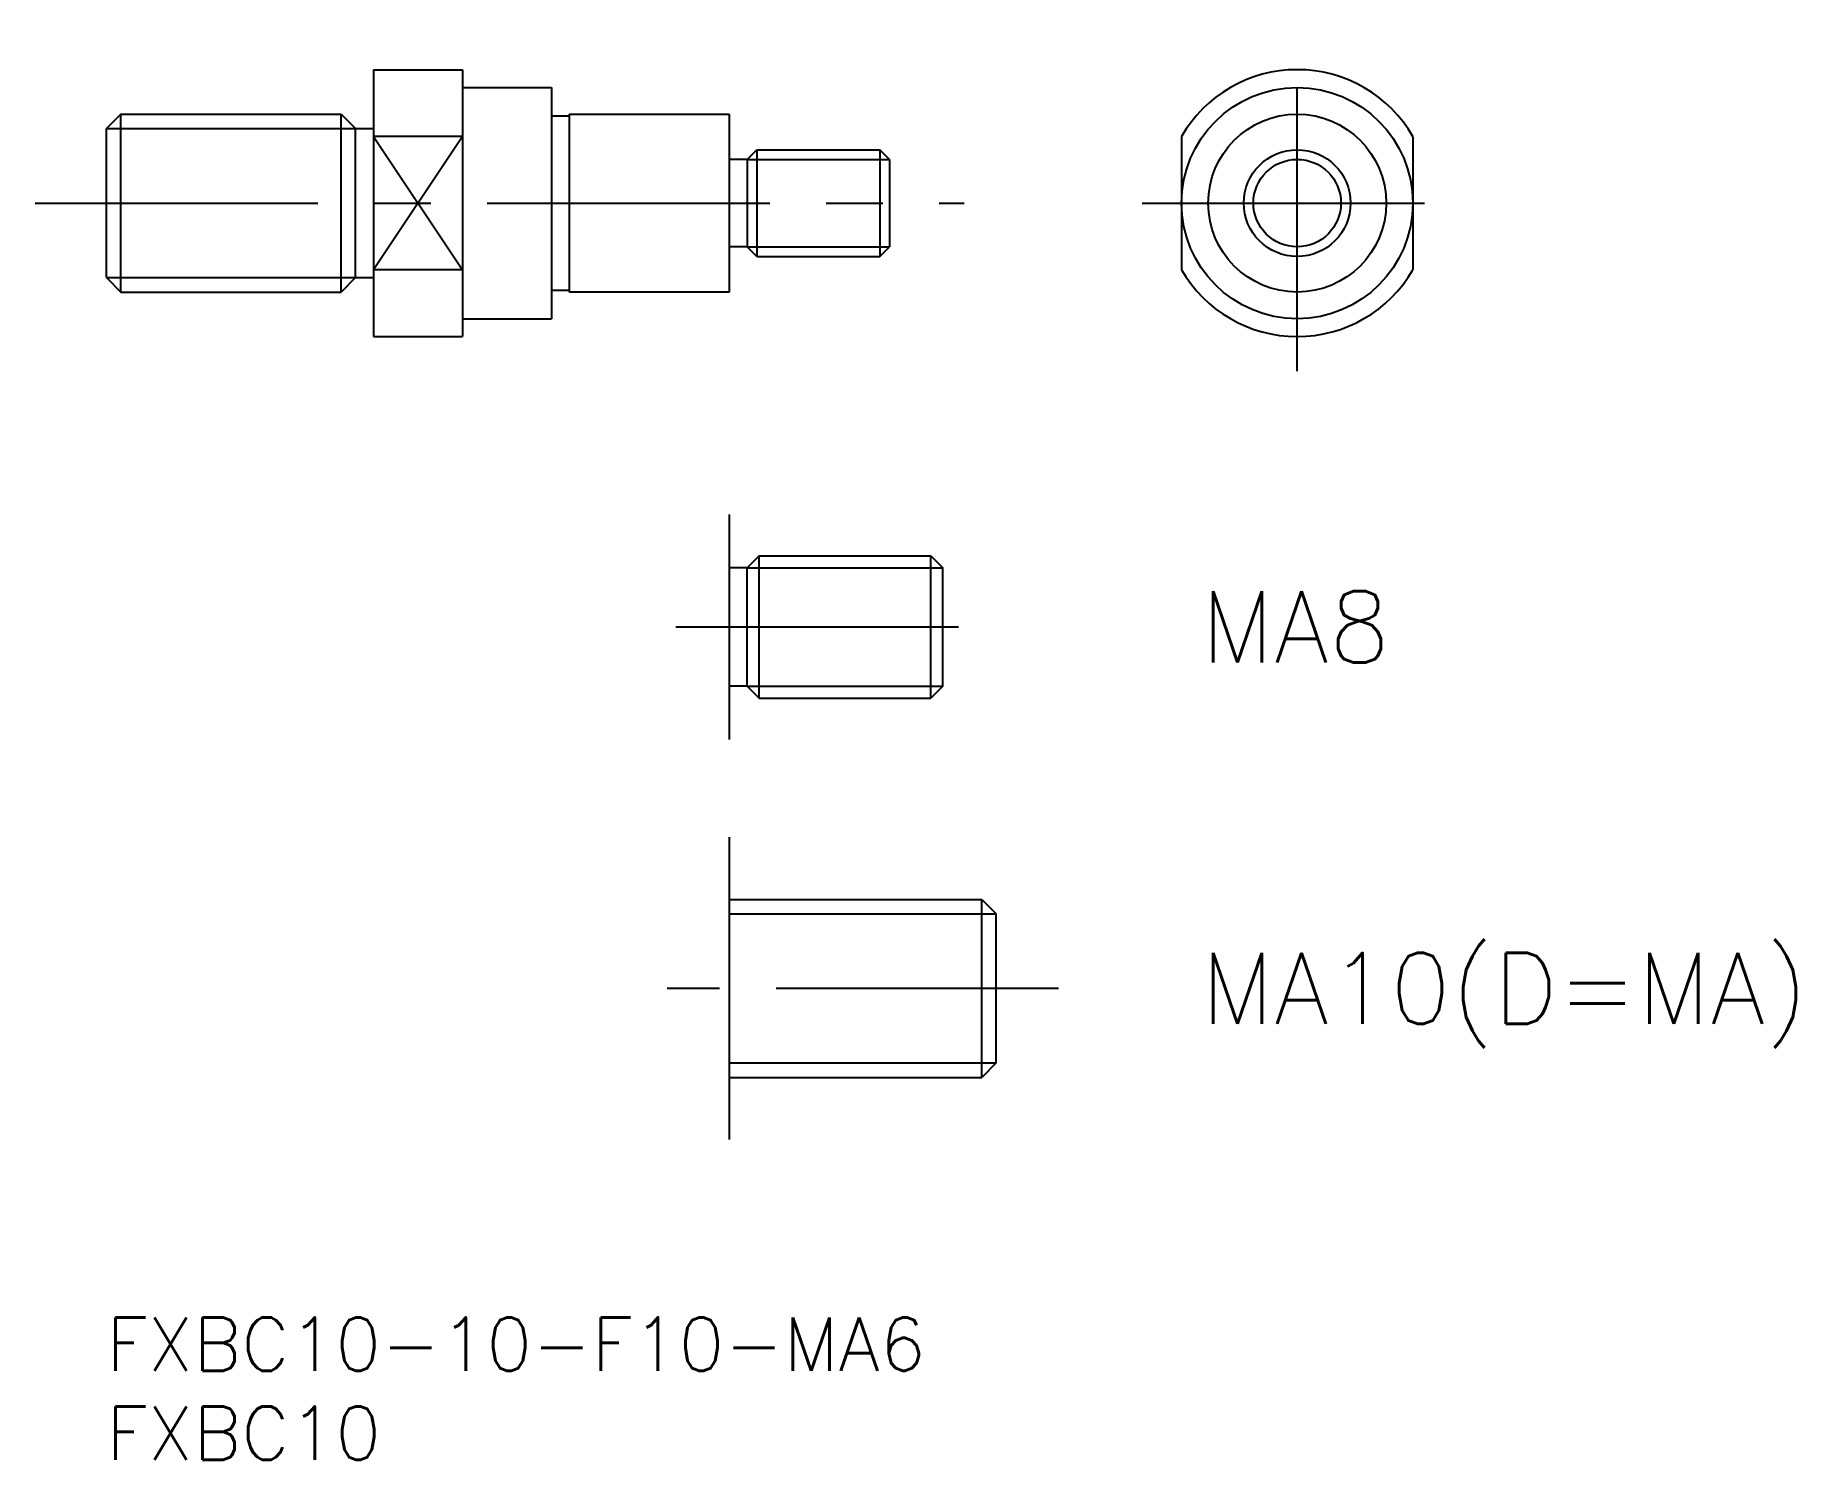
# Model space of a CAD drawing. Extents: x -4 to 94.9, y -8 to 72.1.
import ezdxf

# ---------------------------------------------------------------- set-up
doc = ezdxf.new("R2010")
doc.units = 0
doc.header["$LTSCALE"] = 0.5
doc.linetypes.add('CENTER', pattern=[50.8, 31.75, -6.35, 6.35, -6.35])
for name, color, linetype in [('MSM_CENTER', 1, 'CENTER'), ('MSM_CONTINUOUS', 7, 'CONTINUOUS'), ('MSM_NARROW', 5, 'CONTINUOUS'), ('MSM_PART_NUMBER', 7, 'CONTINUOUS')]:
    doc.layers.add(name, color=color, linetype=linetype)
doc.styles.get("Standard").update_dxf_attribs({"font": 'txt.shx', "height": 3, "bigfont": 'bigfont.shx'})

# ---------------------------------------------------------------- blocks, each defined once
blk = doc.blocks.new('*U4')
at = {"layer": 'MSM_PART_NUMBER'}
blk.add_text('FXBC10-10-F10-MA6', height=3, dxfattribs=at).set_placement((0, -3))
blk = doc.blocks.new('*U5')
at = {"layer": 'MSM_PART_NUMBER'}
blk.add_text('FXBC10', height=3, dxfattribs=at).set_placement((0, -8))
blk = doc.blocks.new('*U6')
at = {"layer": 'MSM_PART_NUMBER'}
blk.add_text('MA8', height=4, dxfattribs=at).set_placement((61.5, 36.8235))
blk = doc.blocks.new('*U7')
at = {"layer": 'MSM_PART_NUMBER'}
blk.add_text('MA10(D=MA)', height=4, dxfattribs=at).set_placement((61.5, 16.5))

msp = doc.modelspace()

# ---------------------------------------------------------------- linework, layer by layer
at = {"layer": 'MSM_CENTER'}
for p, q in [((66.910388, 53.207276), (66.910388, 72.086724)), ((-4.004436, 62.647), (48.195906, 62.647)), ((58.195906, 62.647), (75.62487, 62.647)), ((32, 38.8235), (50, 38.8235)), ((53.5, 18.5), (31.5, 18.5))]:
    msp.add_line(p, q, dxfattribs=at)
at = {"layer": 'MSM_CONTINUOUS'}
for p, q in [((15, 70.147), (15, 55.147)), ((15, 70.147), (20, 70.147)), ((20, 70.147), (20, 55.147)), ((20, 69.147), (25, 69.147)), ((25, 69.147), (25, 56.147)), ((0.812, 67.647), (0, 66.835)), ((0.812, 67.647), (13.188, 67.647)), ((0.812, 57.647), (0.812, 67.647)), ((13.188, 57.647), (13.188, 67.647)), ((13.188, 67.647), (14, 66.835)), ((25, 67.547), (26, 67.547)), ((26, 67.647), (35, 67.647)), ((26, 67.647), (26, 57.647)), ((35, 67.647), (35, 57.647)), ((0, 58.459), (0, 66.835)), ((14, 58.459), (14, 66.835)), ((14, 66.835), (15, 66.835)), ((20, 66.388657), (15, 66.388657)), ((60.410388, 66.388657), (60.410388, 58.905342)), ((73.410388, 66.388657), (73.410388, 58.905342)), ((36, 65.1055), (36.5415, 65.647)), ((36.5415, 65.647), (43.4585, 65.647)), ((36.5415, 65.647), (36.5415, 59.647)), ((44, 65.1055), (43.4585, 65.647)), ((43.4585, 65.647), (43.4585, 59.647)), ((36, 65.1055), (35, 65.1055)), ((36, 65.1055), (36, 60.1885)), ((44, 65.1055), (44, 60.1885)), ((36, 60.1885), (35, 60.1885)), ((36.5415, 59.647), (36, 60.1885)), ((36.5415, 59.647), (43.4585, 59.647)), ((43.4585, 59.647), (44, 60.1885)), ((0, 58.459), (0.812, 57.647)), ((14, 58.459), (13.188, 57.647)), ((14, 58.459), (15, 58.459)), ((20, 58.905342), (15, 58.905342)), ((0.812, 57.647), (13.188, 57.647)), ((25, 57.747), (26, 57.747)), ((35, 57.647), (26, 57.647)), ((20, 56.147), (25, 56.147)), ((15, 55.147), (20, 55.147)), ((35, 45.147), (35, 32.5)), ((36.6765, 42.8235), (36, 42.147)), ((36.6765, 42.8235), (46.3235, 42.8235)), ((36.6765, 34.8235), (36.6765, 42.8235)), ((46.3235, 34.8235), (46.3235, 42.8235)), ((46.3235, 42.8235), (47, 42.147)), ((36, 42.147), (35, 42.147)), ((36, 35.5), (36, 42.147)), ((47, 35.5), (47, 42.147)), ((36, 35.5), (35, 35.5)), ((36, 35.5), (36.6765, 34.8235)), ((36.6765, 34.8235), (46.3235, 34.8235)), ((47, 35.5), (46.3235, 34.8235)), ((35, 27), (35, 10)), ((35, 23.5), (49.188, 23.5)), ((49.188, 13.5), (49.188, 23.5)), ((49.188, 23.5), (50, 22.688)), ((50, 14.312), (50, 22.688)), ((50, 14.312), (49.188, 13.5)), ((35, 13.5), (49.188, 13.5))]:
    msp.add_line(p, q, dxfattribs=at)
for radius in [6.5, 5, 3]:
    msp.add_circle((66.910388, 62.647), radius, dxfattribs=at)
for start, end in [(29.926435, 150.073565), (209.926435, 330.073565)]:
    msp.add_arc((66.910388, 62.647), 7.5, start, end, dxfattribs=at)
at = {"layer": 'MSM_NARROW'}
for p, q in [((0, 66.835), (14, 66.835)), ((15, 66.388657), (20, 58.905342)), ((20, 66.388657), (15, 58.905342)), ((36, 65.1055), (44, 65.1055)), ((36, 60.1885), (44, 60.1885)), ((0, 58.459), (14, 58.459)), ((36, 42.147), (47, 42.147)), ((36, 35.5), (47, 35.5)), ((35, 22.688), (50, 22.688)), ((35, 14.312), (50, 14.312))]:
    msp.add_line(p, q, dxfattribs=at)
msp.add_circle((66.910388, 62.647), 2.4585, dxfattribs=at)

# ---------------------------------------------------------------- block references
at = {"layer": 'MSM_CONTINUOUS'}
for name in ['*U6', '*U7', '*U4', '*U5']:
    msp.add_blockref(name, (0, 0), dxfattribs=at)

doc.saveas('drawing.dxf')
